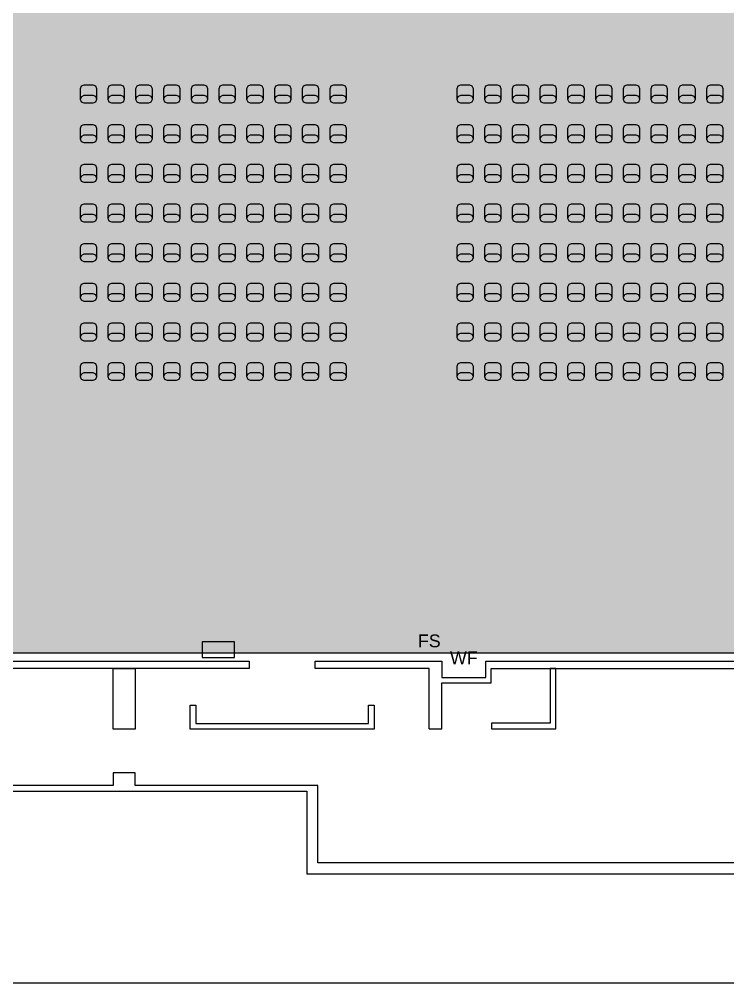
# Model space of a CAD drawing. Header units: feet. Extents: x 280 to 544, y 563 to 815.
# Drawn here: x 367.2 to 431.6, y 562.8 to 650.3 of the extents above; entities that cross this region are included whole.
import ezdxf
from ezdxf.enums import TextEntityAlignment as Align

# ---------------------------------------------------------------- set-up
doc = ezdxf.new("R2010")
doc.units = ezdxf.units.FT
doc.header["$MEASUREMENT"] = 0
for name, color, linetype in [('Background', 7, 'Continuous'), ('Border', 7, 'Continuous'), ('Building', 7, 'Continuous'), ('Layer 1', 7, 'Continuous')]:
    doc.layers.add(name, color=color, linetype=linetype)
doc.styles.add('Arial', font='Arial.ttf')

msp = doc.modelspace()

# ---------------------------------------------------------------- hatches: boundary and pattern name
at = {"layer": 'Background', "lineweight": 0, "true_color": 0xe6e6e6, "transparency": 33554687}
h = msp.add_hatch(color=254, dxfattribs=at)
h.dxf.hatch_style = 1
h.paths.add_polyline_path([(491.791, 760.881), (310.541, 760.881), (310.541, 592.714), (491.791, 592.714)])

# ---------------------------------------------------------------- linework, layer by layer
at = {"layer": 'Background', "color": 254, "lineweight": 0, "true_color": 0xe6e6e6, "transparency": 33554687}
msp.add_lwpolyline([(491.791, 760.881), (310.541, 760.881), (310.541, 592.714), (491.791, 592.714)], close=True, dxfattribs=at)
at = {"layer": 'Background', "color": 254, "lineweight": 25, "true_color": 0xe6e6e6}
msp.add_lwpolyline([(491.791, 760.881), (310.541, 760.881), (310.541, 592.714), (491.791, 592.714)], close=True, dxfattribs=at)
at = {"layer": 'Border', "color": 18, "lineweight": 25, "true_color": 0x000000}
msp.add_lwpolyline([(279.852, 562.758), (543.852, 562.758), (543.852, 814.758), (279.852, 814.758)], close=True, dxfattribs=at)
at = {"layer": 'Building', "color": 18, "lineweight": 25, "true_color": 0x000000}
for points in [[(386.777, 592.287), (386.777, 593.724), (383.84, 593.724), (383.84, 592.287)], [(377.754, 591.298), (377.754, 585.798), (375.754, 585.798), (375.754, 591.298)], [(415.957, 585.824), (415.957, 591.298), (415.457, 591.298), (415.457, 586.324), (410.124, 586.324), (410.124, 585.824), (415.457, 585.824)], [(399.457, 585.797), (382.754, 585.797), (382.754, 587.964), (383.254, 587.964), (383.254, 586.297), (398.957, 586.297), (398.957, 587.964), (399.457, 587.964)]]:
    msp.add_lwpolyline(points, close=True, dxfattribs=at)
for points in [[(345.754, 591.964), (388.106, 591.964), (388.106, 591.297), (347.754, 591.297), (347.754, 590.297), (347.254, 590.297), (347.254, 580.667), (307.692, 580.667), (307.692, 580.167), (393.337, 580.167), (393.337, 572.637), (505.452, 572.637), (505.452, 582.397), (504.286, 582.397), (504.286, 582.058), (499.606, 582.058), (499.606, 581.558)], [(434.457, 579.495), (438.791, 579.495), (438.791, 579.995), (433.957, 579.995), (433.957, 573.637), (394.337, 573.637), (394.337, 580.667), (377.754, 580.667), (377.754, 581.818), (375.754, 581.818), (375.754, 580.667), (347.754, 580.667), (347.754, 590.297), (345.754, 590.297), (345.754, 591.962)], [(404.457, 585.824), (404.457, 591.297), (394.106, 591.297), (394.106, 591.964), (405.606, 591.964), (405.606, 590.481), (409.606, 590.481), (409.606, 591.964), (415.957, 591.964), (433.957, 591.964), (447.457, 591.964)], [(404.457, 585.824), (405.606, 585.824), (405.606, 589.981), (410.106, 589.981), (410.106, 591.297), (447.457, 591.297), (447.457, 591.964)]]:
    msp.add_lwpolyline(points, dxfattribs=at)
at = {"layer": 'Layer 1', "color": 18, "lineweight": 25, "true_color": 0x000000}
for points in [[(374.269, 642.997), (374.269, 643.931), (374.172, 644.166), (373.936, 644.264), (373.082, 644.264), (372.846, 644.166), (372.748, 643.931), (372.748, 642.997), (372.846, 642.762), (373.082, 642.664), (373.936, 642.664), (374.172, 642.762), (374.269, 642.997), (374.172, 643.233), (373.936, 643.331), (373.082, 643.331), (372.866, 643.213), (372.748, 642.997)], [(376.79, 642.997), (376.79, 643.931), (376.692, 644.166), (376.457, 644.264), (375.603, 644.264), (375.367, 644.166), (375.269, 643.931), (375.269, 642.997), (375.367, 642.762), (375.603, 642.664), (376.457, 642.664), (376.692, 642.762), (376.79, 642.997), (376.692, 643.233), (376.457, 643.331), (375.603, 643.331), (375.387, 643.213), (375.269, 642.997)], [(379.311, 642.997), (379.311, 643.931), (379.213, 644.166), (378.978, 644.264), (378.123, 644.264), (377.888, 644.166), (377.79, 643.931), (377.79, 642.997), (377.888, 642.762), (378.123, 642.664), (378.978, 642.664), (379.213, 642.762), (379.311, 642.997), (379.213, 643.233), (378.978, 643.331), (378.123, 643.331), (377.908, 643.213), (377.79, 642.997)], [(381.832, 642.997), (381.832, 643.931), (381.734, 644.166), (381.498, 644.264), (380.644, 644.264), (380.409, 644.166), (380.311, 643.931), (380.311, 642.997), (380.409, 642.762), (380.644, 642.664), (381.498, 642.664), (381.734, 642.762), (381.832, 642.997), (381.734, 643.233), (381.498, 643.331), (380.644, 643.331), (380.428, 643.213), (380.311, 642.997)], [(384.353, 642.997), (384.353, 643.931), (384.255, 644.166), (384.019, 644.264), (383.165, 644.264), (382.929, 644.166), (382.832, 643.931), (382.832, 642.997), (382.929, 642.762), (383.165, 642.664), (384.019, 642.664), (384.255, 642.762), (384.353, 642.997), (384.255, 643.233), (384.019, 643.331), (383.165, 643.331), (382.949, 643.213), (382.832, 642.997)], [(386.873, 642.997), (386.873, 643.931), (386.776, 644.166), (386.54, 644.264), (385.686, 644.264), (385.45, 644.166), (385.353, 643.931), (385.353, 642.997), (385.45, 642.762), (385.686, 642.664), (386.54, 642.664), (386.776, 642.762), (386.873, 642.997), (386.776, 643.233), (386.54, 643.331), (385.686, 643.331), (385.47, 643.213), (385.353, 642.997)], [(389.394, 642.997), (389.394, 643.931), (389.296, 644.166), (389.061, 644.264), (388.207, 644.264), (387.971, 644.166), (387.873, 643.931), (387.873, 642.997), (387.971, 642.762), (388.207, 642.664), (389.061, 642.664), (389.296, 642.762), (389.394, 642.997), (389.296, 643.233), (389.061, 643.331), (388.207, 643.331), (387.991, 643.213), (387.873, 642.997)], [(391.915, 642.997), (391.915, 643.931), (391.817, 644.166), (391.582, 644.264), (390.727, 644.264), (390.492, 644.166), (390.394, 643.931), (390.394, 642.997), (390.492, 642.762), (390.727, 642.664), (391.582, 642.664), (391.817, 642.762), (391.915, 642.997), (391.817, 643.233), (391.582, 643.331), (390.727, 643.331), (390.512, 643.213), (390.394, 642.997)], [(394.436, 642.997), (394.436, 643.931), (394.338, 644.166), (394.102, 644.264), (393.248, 644.264), (393.012, 644.166), (392.915, 643.931), (392.915, 642.997), (393.012, 642.762), (393.248, 642.664), (394.102, 642.664), (394.338, 642.762), (394.436, 642.997), (394.338, 643.233), (394.102, 643.331), (393.248, 643.331), (393.033, 643.213), (392.915, 642.997)], [(396.957, 642.997), (396.957, 643.931), (396.859, 644.166), (396.623, 644.264), (395.769, 644.264), (395.533, 644.166), (395.436, 643.931), (395.436, 642.997), (395.533, 642.762), (395.769, 642.664), (396.623, 642.664), (396.859, 642.762), (396.957, 642.997), (396.859, 643.233), (396.623, 643.331), (395.769, 643.331), (395.553, 643.213), (395.436, 642.997)], [(408.477, 642.997), (408.477, 643.931), (408.38, 644.166), (408.144, 644.264), (407.29, 644.264), (407.054, 644.166), (406.957, 643.931), (406.957, 642.997), (407.054, 642.762), (407.29, 642.664), (408.144, 642.664), (408.38, 642.762), (408.477, 642.997), (408.38, 643.233), (408.144, 643.331), (407.29, 643.331), (407.074, 643.213), (406.957, 642.997)], [(410.998, 642.997), (410.998, 643.931), (410.901, 644.166), (410.665, 644.264), (409.811, 644.264), (409.575, 644.166), (409.477, 643.931), (409.477, 642.997), (409.575, 642.762), (409.811, 642.664), (410.665, 642.664), (410.901, 642.762), (410.998, 642.997), (410.901, 643.233), (410.665, 643.331), (409.811, 643.331), (409.595, 643.213), (409.477, 642.997)], [(413.519, 642.997), (413.519, 643.931), (413.421, 644.166), (413.186, 644.264), (412.331, 644.264), (412.096, 644.166), (411.998, 643.931), (411.998, 642.997), (412.096, 642.762), (412.331, 642.664), (413.186, 642.664), (413.421, 642.762), (413.519, 642.997), (413.421, 643.233), (413.186, 643.331), (412.331, 643.331), (412.116, 643.213), (411.998, 642.997)], [(416.04, 642.997), (416.04, 643.931), (415.942, 644.166), (415.706, 644.264), (414.852, 644.264), (414.616, 644.166), (414.519, 643.931), (414.519, 642.997), (414.616, 642.762), (414.852, 642.664), (415.706, 642.664), (415.942, 642.762), (416.04, 642.997), (415.942, 643.233), (415.706, 643.331), (414.852, 643.331), (414.637, 643.213), (414.519, 642.997)], [(418.56, 642.997), (418.56, 643.931), (418.463, 644.166), (418.227, 644.264), (417.373, 644.264), (417.137, 644.166), (417.04, 643.931), (417.04, 642.997), (417.137, 642.762), (417.373, 642.664), (418.227, 642.664), (418.463, 642.762), (418.56, 642.997), (418.463, 643.233), (418.227, 643.331), (417.373, 643.331), (417.157, 643.213), (417.04, 642.997)], [(421.081, 642.997), (421.081, 643.931), (420.984, 644.166), (420.748, 644.264), (419.894, 644.264), (419.658, 644.166), (419.56, 643.931), (419.56, 642.997), (419.658, 642.762), (419.894, 642.664), (420.748, 642.664), (420.984, 642.762), (421.081, 642.997), (420.984, 643.233), (420.748, 643.331), (419.894, 643.331), (419.678, 643.213), (419.56, 642.997)], [(423.602, 642.997), (423.602, 643.931), (423.505, 644.166), (423.269, 644.264), (422.415, 644.264), (422.179, 644.166), (422.081, 643.931), (422.081, 642.997), (422.179, 642.762), (422.415, 642.664), (423.269, 642.664), (423.505, 642.762), (423.602, 642.997), (423.505, 643.233), (423.269, 643.331), (422.415, 643.331), (422.199, 643.213), (422.081, 642.997)], [(426.123, 642.997), (426.123, 643.931), (426.025, 644.166), (425.79, 644.264), (424.935, 644.264), (424.7, 644.166), (424.602, 643.931), (424.602, 642.997), (424.7, 642.762), (424.935, 642.664), (425.79, 642.664), (426.025, 642.762), (426.123, 642.997), (426.025, 643.233), (425.79, 643.331), (424.935, 643.331), (424.72, 643.213), (424.602, 642.997)], [(428.644, 642.997), (428.644, 643.931), (428.546, 644.166), (428.31, 644.264), (427.456, 644.264), (427.221, 644.166), (427.123, 643.931), (427.123, 642.997), (427.221, 642.762), (427.456, 642.664), (428.31, 642.664), (428.546, 642.762), (428.644, 642.997), (428.546, 643.233), (428.31, 643.331), (427.456, 643.331), (427.24, 643.213), (427.123, 642.997)], [(431.164, 642.997), (431.164, 643.931), (431.067, 644.166), (430.831, 644.264), (429.977, 644.264), (429.741, 644.166), (429.644, 643.931), (429.644, 642.997), (429.741, 642.762), (429.977, 642.664), (430.831, 642.664), (431.067, 642.762), (431.164, 642.997), (431.067, 643.233), (430.831, 643.331), (429.977, 643.331), (429.761, 643.213), (429.644, 642.997)], [(374.269, 639.397), (374.269, 640.331), (374.172, 640.566), (373.936, 640.664), (373.082, 640.664), (372.846, 640.566), (372.748, 640.331), (372.748, 639.397), (372.846, 639.162), (373.082, 639.064), (373.936, 639.064), (374.172, 639.162), (374.269, 639.397), (374.172, 639.633), (373.936, 639.731), (373.082, 639.731), (372.866, 639.613), (372.748, 639.397)], [(376.79, 639.397), (376.79, 640.331), (376.692, 640.566), (376.457, 640.664), (375.603, 640.664), (375.367, 640.566), (375.269, 640.331), (375.269, 639.397), (375.367, 639.162), (375.603, 639.064), (376.457, 639.064), (376.692, 639.162), (376.79, 639.397), (376.692, 639.633), (376.457, 639.731), (375.603, 639.731), (375.387, 639.613), (375.269, 639.397)], [(379.311, 639.397), (379.311, 640.331), (379.213, 640.566), (378.978, 640.664), (378.123, 640.664), (377.888, 640.566), (377.79, 640.331), (377.79, 639.397), (377.888, 639.162), (378.123, 639.064), (378.978, 639.064), (379.213, 639.162), (379.311, 639.397), (379.213, 639.633), (378.978, 639.731), (378.123, 639.731), (377.908, 639.613), (377.79, 639.397)], [(381.832, 639.397), (381.832, 640.331), (381.734, 640.566), (381.498, 640.664), (380.644, 640.664), (380.409, 640.566), (380.311, 640.331), (380.311, 639.397), (380.409, 639.162), (380.644, 639.064), (381.498, 639.064), (381.734, 639.162), (381.832, 639.397), (381.734, 639.633), (381.498, 639.731), (380.644, 639.731), (380.428, 639.613), (380.311, 639.397)], [(384.353, 639.397), (384.353, 640.331), (384.255, 640.566), (384.019, 640.664), (383.165, 640.664), (382.929, 640.566), (382.832, 640.331), (382.832, 639.397), (382.929, 639.162), (383.165, 639.064), (384.019, 639.064), (384.255, 639.162), (384.353, 639.397), (384.255, 639.633), (384.019, 639.731), (383.165, 639.731), (382.949, 639.613), (382.832, 639.397)], [(386.873, 639.397), (386.873, 640.331), (386.776, 640.566), (386.54, 640.664), (385.686, 640.664), (385.45, 640.566), (385.353, 640.331), (385.353, 639.397), (385.45, 639.162), (385.686, 639.064), (386.54, 639.064), (386.776, 639.162), (386.873, 639.397), (386.776, 639.633), (386.54, 639.731), (385.686, 639.731), (385.47, 639.613), (385.353, 639.397)], [(389.394, 639.397), (389.394, 640.331), (389.296, 640.566), (389.061, 640.664), (388.207, 640.664), (387.971, 640.566), (387.873, 640.331), (387.873, 639.397), (387.971, 639.162), (388.207, 639.064), (389.061, 639.064), (389.296, 639.162), (389.394, 639.397), (389.296, 639.633), (389.061, 639.731), (388.207, 639.731), (387.991, 639.613), (387.873, 639.397)], [(391.915, 639.397), (391.915, 640.331), (391.817, 640.566), (391.582, 640.664), (390.727, 640.664), (390.492, 640.566), (390.394, 640.331), (390.394, 639.397), (390.492, 639.162), (390.727, 639.064), (391.582, 639.064), (391.817, 639.162), (391.915, 639.397), (391.817, 639.633), (391.582, 639.731), (390.727, 639.731), (390.512, 639.613), (390.394, 639.397)], [(394.436, 639.397), (394.436, 640.331), (394.338, 640.566), (394.102, 640.664), (393.248, 640.664), (393.012, 640.566), (392.915, 640.331), (392.915, 639.397), (393.012, 639.162), (393.248, 639.064), (394.102, 639.064), (394.338, 639.162), (394.436, 639.397), (394.338, 639.633), (394.102, 639.731), (393.248, 639.731), (393.033, 639.613), (392.915, 639.397)], [(396.957, 639.397), (396.957, 640.331), (396.859, 640.566), (396.623, 640.664), (395.769, 640.664), (395.533, 640.566), (395.436, 640.331), (395.436, 639.397), (395.533, 639.162), (395.769, 639.064), (396.623, 639.064), (396.859, 639.162), (396.957, 639.397), (396.859, 639.633), (396.623, 639.731), (395.769, 639.731), (395.553, 639.613), (395.436, 639.397)], [(408.477, 639.397), (408.477, 640.331), (408.38, 640.566), (408.144, 640.664), (407.29, 640.664), (407.054, 640.566), (406.957, 640.331), (406.957, 639.397), (407.054, 639.162), (407.29, 639.064), (408.144, 639.064), (408.38, 639.162), (408.477, 639.397), (408.38, 639.633), (408.144, 639.731), (407.29, 639.731), (407.074, 639.613), (406.957, 639.397)], [(410.998, 639.397), (410.998, 640.331), (410.901, 640.566), (410.665, 640.664), (409.811, 640.664), (409.575, 640.566), (409.477, 640.331), (409.477, 639.397), (409.575, 639.162), (409.811, 639.064), (410.665, 639.064), (410.901, 639.162), (410.998, 639.397), (410.901, 639.633), (410.665, 639.731), (409.811, 639.731), (409.595, 639.613), (409.477, 639.397)], [(413.519, 639.397), (413.519, 640.331), (413.421, 640.566), (413.186, 640.664), (412.331, 640.664), (412.096, 640.566), (411.998, 640.331), (411.998, 639.397), (412.096, 639.162), (412.331, 639.064), (413.186, 639.064), (413.421, 639.162), (413.519, 639.397), (413.421, 639.633), (413.186, 639.731), (412.331, 639.731), (412.116, 639.613), (411.998, 639.397)], [(416.04, 639.397), (416.04, 640.331), (415.942, 640.566), (415.706, 640.664), (414.852, 640.664), (414.616, 640.566), (414.519, 640.331), (414.519, 639.397), (414.616, 639.162), (414.852, 639.064), (415.706, 639.064), (415.942, 639.162), (416.04, 639.397), (415.942, 639.633), (415.706, 639.731), (414.852, 639.731), (414.637, 639.613), (414.519, 639.397)], [(418.56, 639.397), (418.56, 640.331), (418.463, 640.566), (418.227, 640.664), (417.373, 640.664), (417.137, 640.566), (417.04, 640.331), (417.04, 639.397), (417.137, 639.162), (417.373, 639.064), (418.227, 639.064), (418.463, 639.162), (418.56, 639.397), (418.463, 639.633), (418.227, 639.731), (417.373, 639.731), (417.157, 639.613), (417.04, 639.397)], [(421.081, 639.397), (421.081, 640.331), (420.984, 640.566), (420.748, 640.664), (419.894, 640.664), (419.658, 640.566), (419.56, 640.331), (419.56, 639.397), (419.658, 639.162), (419.894, 639.064), (420.748, 639.064), (420.984, 639.162), (421.081, 639.397), (420.984, 639.633), (420.748, 639.731), (419.894, 639.731), (419.678, 639.613), (419.56, 639.397)], [(423.602, 639.397), (423.602, 640.331), (423.505, 640.566), (423.269, 640.664), (422.415, 640.664), (422.179, 640.566), (422.081, 640.331), (422.081, 639.397), (422.179, 639.162), (422.415, 639.064), (423.269, 639.064), (423.505, 639.162), (423.602, 639.397), (423.505, 639.633), (423.269, 639.731), (422.415, 639.731), (422.199, 639.613), (422.081, 639.397)], [(426.123, 639.397), (426.123, 640.331), (426.025, 640.566), (425.79, 640.664), (424.935, 640.664), (424.7, 640.566), (424.602, 640.331), (424.602, 639.397), (424.7, 639.162), (424.935, 639.064), (425.79, 639.064), (426.025, 639.162), (426.123, 639.397), (426.025, 639.633), (425.79, 639.731), (424.935, 639.731), (424.72, 639.613), (424.602, 639.397)], [(428.644, 639.397), (428.644, 640.331), (428.546, 640.566), (428.31, 640.664), (427.456, 640.664), (427.221, 640.566), (427.123, 640.331), (427.123, 639.397), (427.221, 639.162), (427.456, 639.064), (428.31, 639.064), (428.546, 639.162), (428.644, 639.397), (428.546, 639.633), (428.31, 639.731), (427.456, 639.731), (427.24, 639.613), (427.123, 639.397)], [(431.164, 639.397), (431.164, 640.331), (431.067, 640.566), (430.831, 640.664), (429.977, 640.664), (429.741, 640.566), (429.644, 640.331), (429.644, 639.397), (429.741, 639.162), (429.977, 639.064), (430.831, 639.064), (431.067, 639.162), (431.164, 639.397), (431.067, 639.633), (430.831, 639.731), (429.977, 639.731), (429.761, 639.613), (429.644, 639.397)], [(374.269, 635.797), (374.269, 636.731), (374.172, 636.966), (373.936, 637.064), (373.082, 637.064), (372.846, 636.966), (372.748, 636.731), (372.748, 635.797), (372.846, 635.562), (373.082, 635.464), (373.936, 635.464), (374.172, 635.562), (374.269, 635.797), (374.172, 636.033), (373.936, 636.131), (373.082, 636.131), (372.866, 636.013), (372.748, 635.797)], [(376.79, 635.797), (376.79, 636.731), (376.692, 636.966), (376.457, 637.064), (375.603, 637.064), (375.367, 636.966), (375.269, 636.731), (375.269, 635.797), (375.367, 635.562), (375.603, 635.464), (376.457, 635.464), (376.692, 635.562), (376.79, 635.797), (376.692, 636.033), (376.457, 636.131), (375.603, 636.131), (375.387, 636.013), (375.269, 635.797)], [(379.311, 635.797), (379.311, 636.731), (379.213, 636.966), (378.978, 637.064), (378.123, 637.064), (377.888, 636.966), (377.79, 636.731), (377.79, 635.797), (377.888, 635.562), (378.123, 635.464), (378.978, 635.464), (379.213, 635.562), (379.311, 635.797), (379.213, 636.033), (378.978, 636.131), (378.123, 636.131), (377.908, 636.013), (377.79, 635.797)], [(381.832, 635.797), (381.832, 636.731), (381.734, 636.966), (381.498, 637.064), (380.644, 637.064), (380.409, 636.966), (380.311, 636.731), (380.311, 635.797), (380.409, 635.562), (380.644, 635.464), (381.498, 635.464), (381.734, 635.562), (381.832, 635.797), (381.734, 636.033), (381.498, 636.131), (380.644, 636.131), (380.428, 636.013), (380.311, 635.797)], [(384.353, 635.797), (384.353, 636.731), (384.255, 636.966), (384.019, 637.064), (383.165, 637.064), (382.929, 636.966), (382.832, 636.731), (382.832, 635.797), (382.929, 635.562), (383.165, 635.464), (384.019, 635.464), (384.255, 635.562), (384.353, 635.797), (384.255, 636.033), (384.019, 636.131), (383.165, 636.131), (382.949, 636.013), (382.832, 635.797)], [(386.873, 635.797), (386.873, 636.731), (386.776, 636.966), (386.54, 637.064), (385.686, 637.064), (385.45, 636.966), (385.353, 636.731), (385.353, 635.797), (385.45, 635.562), (385.686, 635.464), (386.54, 635.464), (386.776, 635.562), (386.873, 635.797), (386.776, 636.033), (386.54, 636.131), (385.686, 636.131), (385.47, 636.013), (385.353, 635.797)], [(389.394, 635.797), (389.394, 636.731), (389.296, 636.966), (389.061, 637.064), (388.207, 637.064), (387.971, 636.966), (387.873, 636.731), (387.873, 635.797), (387.971, 635.562), (388.207, 635.464), (389.061, 635.464), (389.296, 635.562), (389.394, 635.797), (389.296, 636.033), (389.061, 636.131), (388.207, 636.131), (387.991, 636.013), (387.873, 635.797)], [(391.915, 635.797), (391.915, 636.731), (391.817, 636.966), (391.582, 637.064), (390.727, 637.064), (390.492, 636.966), (390.394, 636.731), (390.394, 635.797), (390.492, 635.562), (390.727, 635.464), (391.582, 635.464), (391.817, 635.562), (391.915, 635.797), (391.817, 636.033), (391.582, 636.131), (390.727, 636.131), (390.512, 636.013), (390.394, 635.797)], [(394.436, 635.797), (394.436, 636.731), (394.338, 636.966), (394.102, 637.064), (393.248, 637.064), (393.012, 636.966), (392.915, 636.731), (392.915, 635.797), (393.012, 635.562), (393.248, 635.464), (394.102, 635.464), (394.338, 635.562), (394.436, 635.797), (394.338, 636.033), (394.102, 636.131), (393.248, 636.131), (393.033, 636.013), (392.915, 635.797)], [(396.957, 635.797), (396.957, 636.731), (396.859, 636.966), (396.623, 637.064), (395.769, 637.064), (395.533, 636.966), (395.436, 636.731), (395.436, 635.797), (395.533, 635.562), (395.769, 635.464), (396.623, 635.464), (396.859, 635.562), (396.957, 635.797), (396.859, 636.033), (396.623, 636.131), (395.769, 636.131), (395.553, 636.013), (395.436, 635.797)], [(408.477, 635.797), (408.477, 636.731), (408.38, 636.966), (408.144, 637.064), (407.29, 637.064), (407.054, 636.966), (406.957, 636.731), (406.957, 635.797), (407.054, 635.562), (407.29, 635.464), (408.144, 635.464), (408.38, 635.562), (408.477, 635.797), (408.38, 636.033), (408.144, 636.131), (407.29, 636.131), (407.074, 636.013), (406.957, 635.797)], [(410.998, 635.797), (410.998, 636.731), (410.901, 636.966), (410.665, 637.064), (409.811, 637.064), (409.575, 636.966), (409.477, 636.731), (409.477, 635.797), (409.575, 635.562), (409.811, 635.464), (410.665, 635.464), (410.901, 635.562), (410.998, 635.797), (410.901, 636.033), (410.665, 636.131), (409.811, 636.131), (409.595, 636.013), (409.477, 635.797)], [(413.519, 635.797), (413.519, 636.731), (413.421, 636.966), (413.186, 637.064), (412.331, 637.064), (412.096, 636.966), (411.998, 636.731), (411.998, 635.797), (412.096, 635.562), (412.331, 635.464), (413.186, 635.464), (413.421, 635.562), (413.519, 635.797), (413.421, 636.033), (413.186, 636.131), (412.331, 636.131), (412.116, 636.013), (411.998, 635.797)], [(416.04, 635.797), (416.04, 636.731), (415.942, 636.966), (415.706, 637.064), (414.852, 637.064), (414.616, 636.966), (414.519, 636.731), (414.519, 635.797), (414.616, 635.562), (414.852, 635.464), (415.706, 635.464), (415.942, 635.562), (416.04, 635.797), (415.942, 636.033), (415.706, 636.131), (414.852, 636.131), (414.637, 636.013), (414.519, 635.797)], [(418.56, 635.797), (418.56, 636.731), (418.463, 636.966), (418.227, 637.064), (417.373, 637.064), (417.137, 636.966), (417.04, 636.731), (417.04, 635.797), (417.137, 635.562), (417.373, 635.464), (418.227, 635.464), (418.463, 635.562), (418.56, 635.797), (418.463, 636.033), (418.227, 636.131), (417.373, 636.131), (417.157, 636.013), (417.04, 635.797)], [(421.081, 635.797), (421.081, 636.731), (420.984, 636.966), (420.748, 637.064), (419.894, 637.064), (419.658, 636.966), (419.56, 636.731), (419.56, 635.797), (419.658, 635.562), (419.894, 635.464), (420.748, 635.464), (420.984, 635.562), (421.081, 635.797), (420.984, 636.033), (420.748, 636.131), (419.894, 636.131), (419.678, 636.013), (419.56, 635.797)], [(423.602, 635.797), (423.602, 636.731), (423.505, 636.966), (423.269, 637.064), (422.415, 637.064), (422.179, 636.966), (422.081, 636.731), (422.081, 635.797), (422.179, 635.562), (422.415, 635.464), (423.269, 635.464), (423.505, 635.562), (423.602, 635.797), (423.505, 636.033), (423.269, 636.131), (422.415, 636.131), (422.199, 636.013), (422.081, 635.797)], [(426.123, 635.797), (426.123, 636.731), (426.025, 636.966), (425.79, 637.064), (424.935, 637.064), (424.7, 636.966), (424.602, 636.731), (424.602, 635.797), (424.7, 635.562), (424.935, 635.464), (425.79, 635.464), (426.025, 635.562), (426.123, 635.797), (426.025, 636.033), (425.79, 636.131), (424.935, 636.131), (424.72, 636.013), (424.602, 635.797)], [(428.644, 635.797), (428.644, 636.731), (428.546, 636.966), (428.31, 637.064), (427.456, 637.064), (427.221, 636.966), (427.123, 636.731), (427.123, 635.797), (427.221, 635.562), (427.456, 635.464), (428.31, 635.464), (428.546, 635.562), (428.644, 635.797), (428.546, 636.033), (428.31, 636.131), (427.456, 636.131), (427.24, 636.013), (427.123, 635.797)], [(431.164, 635.797), (431.164, 636.731), (431.067, 636.966), (430.831, 637.064), (429.977, 637.064), (429.741, 636.966), (429.644, 636.731), (429.644, 635.797), (429.741, 635.562), (429.977, 635.464), (430.831, 635.464), (431.067, 635.562), (431.164, 635.797), (431.067, 636.033), (430.831, 636.131), (429.977, 636.131), (429.761, 636.013), (429.644, 635.797)], [(374.269, 632.197), (374.269, 633.131), (374.172, 633.366), (373.936, 633.464), (373.082, 633.464), (372.846, 633.366), (372.748, 633.131), (372.748, 632.197), (372.846, 631.962), (373.082, 631.864), (373.936, 631.864), (374.172, 631.962), (374.269, 632.197), (374.172, 632.433), (373.936, 632.531), (373.082, 632.531), (372.866, 632.413), (372.748, 632.197)], [(376.79, 632.197), (376.79, 633.131), (376.692, 633.366), (376.457, 633.464), (375.603, 633.464), (375.367, 633.366), (375.269, 633.131), (375.269, 632.197), (375.367, 631.962), (375.603, 631.864), (376.457, 631.864), (376.692, 631.962), (376.79, 632.197), (376.692, 632.433), (376.457, 632.531), (375.603, 632.531), (375.387, 632.413), (375.269, 632.197)], [(379.311, 632.197), (379.311, 633.131), (379.213, 633.366), (378.978, 633.464), (378.123, 633.464), (377.888, 633.366), (377.79, 633.131), (377.79, 632.197), (377.888, 631.962), (378.123, 631.864), (378.978, 631.864), (379.213, 631.962), (379.311, 632.197), (379.213, 632.433), (378.978, 632.531), (378.123, 632.531), (377.908, 632.413), (377.79, 632.197)], [(381.832, 632.197), (381.832, 633.131), (381.734, 633.366), (381.498, 633.464), (380.644, 633.464), (380.409, 633.366), (380.311, 633.131), (380.311, 632.197), (380.409, 631.962), (380.644, 631.864), (381.498, 631.864), (381.734, 631.962), (381.832, 632.197), (381.734, 632.433), (381.498, 632.531), (380.644, 632.531), (380.428, 632.413), (380.311, 632.197)], [(384.353, 632.197), (384.353, 633.131), (384.255, 633.366), (384.019, 633.464), (383.165, 633.464), (382.929, 633.366), (382.832, 633.131), (382.832, 632.197), (382.929, 631.962), (383.165, 631.864), (384.019, 631.864), (384.255, 631.962), (384.353, 632.197), (384.255, 632.433), (384.019, 632.531), (383.165, 632.531), (382.949, 632.413), (382.832, 632.197)], [(386.873, 632.197), (386.873, 633.131), (386.776, 633.366), (386.54, 633.464), (385.686, 633.464), (385.45, 633.366), (385.353, 633.131), (385.353, 632.197), (385.45, 631.962), (385.686, 631.864), (386.54, 631.864), (386.776, 631.962), (386.873, 632.197), (386.776, 632.433), (386.54, 632.531), (385.686, 632.531), (385.47, 632.413), (385.353, 632.197)], [(389.394, 632.197), (389.394, 633.131), (389.296, 633.366), (389.061, 633.464), (388.207, 633.464), (387.971, 633.366), (387.873, 633.131), (387.873, 632.197), (387.971, 631.962), (388.207, 631.864), (389.061, 631.864), (389.296, 631.962), (389.394, 632.197), (389.296, 632.433), (389.061, 632.531), (388.207, 632.531), (387.991, 632.413), (387.873, 632.197)], [(391.915, 632.197), (391.915, 633.131), (391.817, 633.366), (391.582, 633.464), (390.727, 633.464), (390.492, 633.366), (390.394, 633.131), (390.394, 632.197), (390.492, 631.962), (390.727, 631.864), (391.582, 631.864), (391.817, 631.962), (391.915, 632.197), (391.817, 632.433), (391.582, 632.531), (390.727, 632.531), (390.512, 632.413), (390.394, 632.197)], [(394.436, 632.197), (394.436, 633.131), (394.338, 633.366), (394.102, 633.464), (393.248, 633.464), (393.012, 633.366), (392.915, 633.131), (392.915, 632.197), (393.012, 631.962), (393.248, 631.864), (394.102, 631.864), (394.338, 631.962), (394.436, 632.197), (394.338, 632.433), (394.102, 632.531), (393.248, 632.531), (393.033, 632.413), (392.915, 632.197)], [(396.957, 632.197), (396.957, 633.131), (396.859, 633.366), (396.623, 633.464), (395.769, 633.464), (395.533, 633.366), (395.436, 633.131), (395.436, 632.197), (395.533, 631.962), (395.769, 631.864), (396.623, 631.864), (396.859, 631.962), (396.957, 632.197), (396.859, 632.433), (396.623, 632.531), (395.769, 632.531), (395.553, 632.413), (395.436, 632.197)], [(408.477, 632.197), (408.477, 633.131), (408.38, 633.366), (408.144, 633.464), (407.29, 633.464), (407.054, 633.366), (406.957, 633.131), (406.957, 632.197), (407.054, 631.962), (407.29, 631.864), (408.144, 631.864), (408.38, 631.962), (408.477, 632.197), (408.38, 632.433), (408.144, 632.531), (407.29, 632.531), (407.074, 632.413), (406.957, 632.197)], [(410.998, 632.197), (410.998, 633.131), (410.901, 633.366), (410.665, 633.464), (409.811, 633.464), (409.575, 633.366), (409.477, 633.131), (409.477, 632.197), (409.575, 631.962), (409.811, 631.864), (410.665, 631.864), (410.901, 631.962), (410.998, 632.197), (410.901, 632.433), (410.665, 632.531), (409.811, 632.531), (409.595, 632.413), (409.477, 632.197)], [(413.519, 632.197), (413.519, 633.131), (413.421, 633.366), (413.186, 633.464), (412.331, 633.464), (412.096, 633.366), (411.998, 633.131), (411.998, 632.197), (412.096, 631.962), (412.331, 631.864), (413.186, 631.864), (413.421, 631.962), (413.519, 632.197), (413.421, 632.433), (413.186, 632.531), (412.331, 632.531), (412.116, 632.413), (411.998, 632.197)], [(416.04, 632.197), (416.04, 633.131), (415.942, 633.366), (415.706, 633.464), (414.852, 633.464), (414.616, 633.366), (414.519, 633.131), (414.519, 632.197), (414.616, 631.962), (414.852, 631.864), (415.706, 631.864), (415.942, 631.962), (416.04, 632.197), (415.942, 632.433), (415.706, 632.531), (414.852, 632.531), (414.637, 632.413), (414.519, 632.197)], [(418.56, 632.197), (418.56, 633.131), (418.463, 633.366), (418.227, 633.464), (417.373, 633.464), (417.137, 633.366), (417.04, 633.131), (417.04, 632.197), (417.137, 631.962), (417.373, 631.864), (418.227, 631.864), (418.463, 631.962), (418.56, 632.197), (418.463, 632.433), (418.227, 632.531), (417.373, 632.531), (417.157, 632.413), (417.04, 632.197)], [(421.081, 632.197), (421.081, 633.131), (420.984, 633.366), (420.748, 633.464), (419.894, 633.464), (419.658, 633.366), (419.56, 633.131), (419.56, 632.197), (419.658, 631.962), (419.894, 631.864), (420.748, 631.864), (420.984, 631.962), (421.081, 632.197), (420.984, 632.433), (420.748, 632.531), (419.894, 632.531), (419.678, 632.413), (419.56, 632.197)], [(423.602, 632.197), (423.602, 633.131), (423.505, 633.366), (423.269, 633.464), (422.415, 633.464), (422.179, 633.366), (422.081, 633.131), (422.081, 632.197), (422.179, 631.962), (422.415, 631.864), (423.269, 631.864), (423.505, 631.962), (423.602, 632.197), (423.505, 632.433), (423.269, 632.531), (422.415, 632.531), (422.199, 632.413), (422.081, 632.197)], [(426.123, 632.197), (426.123, 633.131), (426.025, 633.366), (425.79, 633.464), (424.935, 633.464), (424.7, 633.366), (424.602, 633.131), (424.602, 632.197), (424.7, 631.962), (424.935, 631.864), (425.79, 631.864), (426.025, 631.962), (426.123, 632.197), (426.025, 632.433), (425.79, 632.531), (424.935, 632.531), (424.72, 632.413), (424.602, 632.197)], [(428.644, 632.197), (428.644, 633.131), (428.546, 633.366), (428.31, 633.464), (427.456, 633.464), (427.221, 633.366), (427.123, 633.131), (427.123, 632.197), (427.221, 631.962), (427.456, 631.864), (428.31, 631.864), (428.546, 631.962), (428.644, 632.197), (428.546, 632.433), (428.31, 632.531), (427.456, 632.531), (427.24, 632.413), (427.123, 632.197)], [(431.164, 632.197), (431.164, 633.131), (431.067, 633.366), (430.831, 633.464), (429.977, 633.464), (429.741, 633.366), (429.644, 633.131), (429.644, 632.197), (429.741, 631.962), (429.977, 631.864), (430.831, 631.864), (431.067, 631.962), (431.164, 632.197), (431.067, 632.433), (430.831, 632.531), (429.977, 632.531), (429.761, 632.413), (429.644, 632.197)], [(374.269, 628.597), (374.269, 629.531), (374.172, 629.766), (373.936, 629.864), (373.082, 629.864), (372.846, 629.766), (372.748, 629.531), (372.748, 628.597), (372.846, 628.362), (373.082, 628.264), (373.936, 628.264), (374.172, 628.362), (374.269, 628.597), (374.172, 628.833), (373.936, 628.931), (373.082, 628.931), (372.866, 628.813), (372.748, 628.597)], [(376.79, 628.597), (376.79, 629.531), (376.692, 629.766), (376.457, 629.864), (375.603, 629.864), (375.367, 629.766), (375.269, 629.531), (375.269, 628.597), (375.367, 628.362), (375.603, 628.264), (376.457, 628.264), (376.692, 628.362), (376.79, 628.597), (376.692, 628.833), (376.457, 628.931), (375.603, 628.931), (375.387, 628.813), (375.269, 628.597)], [(379.311, 628.597), (379.311, 629.531), (379.213, 629.766), (378.978, 629.864), (378.123, 629.864), (377.888, 629.766), (377.79, 629.531), (377.79, 628.597), (377.888, 628.362), (378.123, 628.264), (378.978, 628.264), (379.213, 628.362), (379.311, 628.597), (379.213, 628.833), (378.978, 628.931), (378.123, 628.931), (377.908, 628.813), (377.79, 628.597)], [(381.832, 628.597), (381.832, 629.531), (381.734, 629.766), (381.498, 629.864), (380.644, 629.864), (380.409, 629.766), (380.311, 629.531), (380.311, 628.597), (380.409, 628.362), (380.644, 628.264), (381.498, 628.264), (381.734, 628.362), (381.832, 628.597), (381.734, 628.833), (381.498, 628.931), (380.644, 628.931), (380.428, 628.813), (380.311, 628.597)], [(384.353, 628.597), (384.353, 629.531), (384.255, 629.766), (384.019, 629.864), (383.165, 629.864), (382.929, 629.766), (382.832, 629.531), (382.832, 628.597), (382.929, 628.362), (383.165, 628.264), (384.019, 628.264), (384.255, 628.362), (384.353, 628.597), (384.255, 628.833), (384.019, 628.931), (383.165, 628.931), (382.949, 628.813), (382.832, 628.597)], [(386.873, 628.597), (386.873, 629.531), (386.776, 629.766), (386.54, 629.864), (385.686, 629.864), (385.45, 629.766), (385.353, 629.531), (385.353, 628.597), (385.45, 628.362), (385.686, 628.264), (386.54, 628.264), (386.776, 628.362), (386.873, 628.597), (386.776, 628.833), (386.54, 628.931), (385.686, 628.931), (385.47, 628.813), (385.353, 628.597)], [(389.394, 628.597), (389.394, 629.531), (389.296, 629.766), (389.061, 629.864), (388.207, 629.864), (387.971, 629.766), (387.873, 629.531), (387.873, 628.597), (387.971, 628.362), (388.207, 628.264), (389.061, 628.264), (389.296, 628.362), (389.394, 628.597), (389.296, 628.833), (389.061, 628.931), (388.207, 628.931), (387.991, 628.813), (387.873, 628.597)], [(391.915, 628.597), (391.915, 629.531), (391.817, 629.766), (391.582, 629.864), (390.727, 629.864), (390.492, 629.766), (390.394, 629.531), (390.394, 628.597), (390.492, 628.362), (390.727, 628.264), (391.582, 628.264), (391.817, 628.362), (391.915, 628.597), (391.817, 628.833), (391.582, 628.931), (390.727, 628.931), (390.512, 628.813), (390.394, 628.597)], [(394.436, 628.597), (394.436, 629.531), (394.338, 629.766), (394.102, 629.864), (393.248, 629.864), (393.012, 629.766), (392.915, 629.531), (392.915, 628.597), (393.012, 628.362), (393.248, 628.264), (394.102, 628.264), (394.338, 628.362), (394.436, 628.597), (394.338, 628.833), (394.102, 628.931), (393.248, 628.931), (393.033, 628.813), (392.915, 628.597)], [(396.957, 628.597), (396.957, 629.531), (396.859, 629.766), (396.623, 629.864), (395.769, 629.864), (395.533, 629.766), (395.436, 629.531), (395.436, 628.597), (395.533, 628.362), (395.769, 628.264), (396.623, 628.264), (396.859, 628.362), (396.957, 628.597), (396.859, 628.833), (396.623, 628.931), (395.769, 628.931), (395.553, 628.813), (395.436, 628.597)], [(408.477, 628.597), (408.477, 629.531), (408.38, 629.766), (408.144, 629.864), (407.29, 629.864), (407.054, 629.766), (406.957, 629.531), (406.957, 628.597), (407.054, 628.362), (407.29, 628.264), (408.144, 628.264), (408.38, 628.362), (408.477, 628.597), (408.38, 628.833), (408.144, 628.931), (407.29, 628.931), (407.074, 628.813), (406.957, 628.597)], [(410.998, 628.597), (410.998, 629.531), (410.901, 629.766), (410.665, 629.864), (409.811, 629.864), (409.575, 629.766), (409.477, 629.531), (409.477, 628.597), (409.575, 628.362), (409.811, 628.264), (410.665, 628.264), (410.901, 628.362), (410.998, 628.597), (410.901, 628.833), (410.665, 628.931), (409.811, 628.931), (409.595, 628.813), (409.477, 628.597)], [(413.519, 628.597), (413.519, 629.531), (413.421, 629.766), (413.186, 629.864), (412.331, 629.864), (412.096, 629.766), (411.998, 629.531), (411.998, 628.597), (412.096, 628.362), (412.331, 628.264), (413.186, 628.264), (413.421, 628.362), (413.519, 628.597), (413.421, 628.833), (413.186, 628.931), (412.331, 628.931), (412.116, 628.813), (411.998, 628.597)], [(416.04, 628.597), (416.04, 629.531), (415.942, 629.766), (415.706, 629.864), (414.852, 629.864), (414.616, 629.766), (414.519, 629.531), (414.519, 628.597), (414.616, 628.362), (414.852, 628.264), (415.706, 628.264), (415.942, 628.362), (416.04, 628.597), (415.942, 628.833), (415.706, 628.931), (414.852, 628.931), (414.637, 628.813), (414.519, 628.597)], [(418.56, 628.597), (418.56, 629.531), (418.463, 629.766), (418.227, 629.864), (417.373, 629.864), (417.137, 629.766), (417.04, 629.531), (417.04, 628.597), (417.137, 628.362), (417.373, 628.264), (418.227, 628.264), (418.463, 628.362), (418.56, 628.597), (418.463, 628.833), (418.227, 628.931), (417.373, 628.931), (417.157, 628.813), (417.04, 628.597)], [(421.081, 628.597), (421.081, 629.531), (420.984, 629.766), (420.748, 629.864), (419.894, 629.864), (419.658, 629.766), (419.56, 629.531), (419.56, 628.597), (419.658, 628.362), (419.894, 628.264), (420.748, 628.264), (420.984, 628.362), (421.081, 628.597), (420.984, 628.833), (420.748, 628.931), (419.894, 628.931), (419.678, 628.813), (419.56, 628.597)], [(423.602, 628.597), (423.602, 629.531), (423.505, 629.766), (423.269, 629.864), (422.415, 629.864), (422.179, 629.766), (422.081, 629.531), (422.081, 628.597), (422.179, 628.362), (422.415, 628.264), (423.269, 628.264), (423.505, 628.362), (423.602, 628.597), (423.505, 628.833), (423.269, 628.931), (422.415, 628.931), (422.199, 628.813), (422.081, 628.597)], [(426.123, 628.597), (426.123, 629.531), (426.025, 629.766), (425.79, 629.864), (424.935, 629.864), (424.7, 629.766), (424.602, 629.531), (424.602, 628.597), (424.7, 628.362), (424.935, 628.264), (425.79, 628.264), (426.025, 628.362), (426.123, 628.597), (426.025, 628.833), (425.79, 628.931), (424.935, 628.931), (424.72, 628.813), (424.602, 628.597)], [(428.644, 628.597), (428.644, 629.531), (428.546, 629.766), (428.31, 629.864), (427.456, 629.864), (427.221, 629.766), (427.123, 629.531), (427.123, 628.597), (427.221, 628.362), (427.456, 628.264), (428.31, 628.264), (428.546, 628.362), (428.644, 628.597), (428.546, 628.833), (428.31, 628.931), (427.456, 628.931), (427.24, 628.813), (427.123, 628.597)], [(431.164, 628.597), (431.164, 629.531), (431.067, 629.766), (430.831, 629.864), (429.977, 629.864), (429.741, 629.766), (429.644, 629.531), (429.644, 628.597), (429.741, 628.362), (429.977, 628.264), (430.831, 628.264), (431.067, 628.362), (431.164, 628.597), (431.067, 628.833), (430.831, 628.931), (429.977, 628.931), (429.761, 628.813), (429.644, 628.597)], [(374.269, 624.997), (374.269, 625.931), (374.172, 626.166), (373.936, 626.264), (373.082, 626.264), (372.846, 626.166), (372.748, 625.931), (372.748, 624.997), (372.846, 624.762), (373.082, 624.664), (373.936, 624.664), (374.172, 624.762), (374.269, 624.997), (374.172, 625.233), (373.936, 625.331), (373.082, 625.331), (372.866, 625.213), (372.748, 624.997)], [(376.79, 624.997), (376.79, 625.931), (376.692, 626.166), (376.457, 626.264), (375.603, 626.264), (375.367, 626.166), (375.269, 625.931), (375.269, 624.997), (375.367, 624.762), (375.603, 624.664), (376.457, 624.664), (376.692, 624.762), (376.79, 624.997), (376.692, 625.233), (376.457, 625.331), (375.603, 625.331), (375.387, 625.213), (375.269, 624.997)], [(379.311, 624.997), (379.311, 625.931), (379.213, 626.166), (378.978, 626.264), (378.123, 626.264), (377.888, 626.166), (377.79, 625.931), (377.79, 624.997), (377.888, 624.762), (378.123, 624.664), (378.978, 624.664), (379.213, 624.762), (379.311, 624.997), (379.213, 625.233), (378.978, 625.331), (378.123, 625.331), (377.908, 625.213), (377.79, 624.997)], [(381.832, 624.997), (381.832, 625.931), (381.734, 626.166), (381.498, 626.264), (380.644, 626.264), (380.409, 626.166), (380.311, 625.931), (380.311, 624.997), (380.409, 624.762), (380.644, 624.664), (381.498, 624.664), (381.734, 624.762), (381.832, 624.997), (381.734, 625.233), (381.498, 625.331), (380.644, 625.331), (380.428, 625.213), (380.311, 624.997)], [(384.353, 624.997), (384.353, 625.931), (384.255, 626.166), (384.019, 626.264), (383.165, 626.264), (382.929, 626.166), (382.832, 625.931), (382.832, 624.997), (382.929, 624.762), (383.165, 624.664), (384.019, 624.664), (384.255, 624.762), (384.353, 624.997), (384.255, 625.233), (384.019, 625.331), (383.165, 625.331), (382.949, 625.213), (382.832, 624.997)], [(386.873, 624.997), (386.873, 625.931), (386.776, 626.166), (386.54, 626.264), (385.686, 626.264), (385.45, 626.166), (385.353, 625.931), (385.353, 624.997), (385.45, 624.762), (385.686, 624.664), (386.54, 624.664), (386.776, 624.762), (386.873, 624.997), (386.776, 625.233), (386.54, 625.331), (385.686, 625.331), (385.47, 625.213), (385.353, 624.997)], [(389.394, 624.997), (389.394, 625.931), (389.296, 626.166), (389.061, 626.264), (388.207, 626.264), (387.971, 626.166), (387.873, 625.931), (387.873, 624.997), (387.971, 624.762), (388.207, 624.664), (389.061, 624.664), (389.296, 624.762), (389.394, 624.997), (389.296, 625.233), (389.061, 625.331), (388.207, 625.331), (387.991, 625.213), (387.873, 624.997)], [(391.915, 624.997), (391.915, 625.931), (391.817, 626.166), (391.582, 626.264), (390.727, 626.264), (390.492, 626.166), (390.394, 625.931), (390.394, 624.997), (390.492, 624.762), (390.727, 624.664), (391.582, 624.664), (391.817, 624.762), (391.915, 624.997), (391.817, 625.233), (391.582, 625.331), (390.727, 625.331), (390.512, 625.213), (390.394, 624.997)], [(394.436, 624.997), (394.436, 625.931), (394.338, 626.166), (394.102, 626.264), (393.248, 626.264), (393.012, 626.166), (392.915, 625.931), (392.915, 624.997), (393.012, 624.762), (393.248, 624.664), (394.102, 624.664), (394.338, 624.762), (394.436, 624.997), (394.338, 625.233), (394.102, 625.331), (393.248, 625.331), (393.033, 625.213), (392.915, 624.997)], [(396.957, 624.997), (396.957, 625.931), (396.859, 626.166), (396.623, 626.264), (395.769, 626.264), (395.533, 626.166), (395.436, 625.931), (395.436, 624.997), (395.533, 624.762), (395.769, 624.664), (396.623, 624.664), (396.859, 624.762), (396.957, 624.997), (396.859, 625.233), (396.623, 625.331), (395.769, 625.331), (395.553, 625.213), (395.436, 624.997)], [(408.477, 624.997), (408.477, 625.931), (408.38, 626.166), (408.144, 626.264), (407.29, 626.264), (407.054, 626.166), (406.957, 625.931), (406.957, 624.997), (407.054, 624.762), (407.29, 624.664), (408.144, 624.664), (408.38, 624.762), (408.477, 624.997), (408.38, 625.233), (408.144, 625.331), (407.29, 625.331), (407.074, 625.213), (406.957, 624.997)], [(410.998, 624.997), (410.998, 625.931), (410.901, 626.166), (410.665, 626.264), (409.811, 626.264), (409.575, 626.166), (409.477, 625.931), (409.477, 624.997), (409.575, 624.762), (409.811, 624.664), (410.665, 624.664), (410.901, 624.762), (410.998, 624.997), (410.901, 625.233), (410.665, 625.331), (409.811, 625.331), (409.595, 625.213), (409.477, 624.997)], [(413.519, 624.997), (413.519, 625.931), (413.421, 626.166), (413.186, 626.264), (412.331, 626.264), (412.096, 626.166), (411.998, 625.931), (411.998, 624.997), (412.096, 624.762), (412.331, 624.664), (413.186, 624.664), (413.421, 624.762), (413.519, 624.997), (413.421, 625.233), (413.186, 625.331), (412.331, 625.331), (412.116, 625.213), (411.998, 624.997)], [(416.04, 624.997), (416.04, 625.931), (415.942, 626.166), (415.706, 626.264), (414.852, 626.264), (414.616, 626.166), (414.519, 625.931), (414.519, 624.997), (414.616, 624.762), (414.852, 624.664), (415.706, 624.664), (415.942, 624.762), (416.04, 624.997), (415.942, 625.233), (415.706, 625.331), (414.852, 625.331), (414.637, 625.213), (414.519, 624.997)], [(418.56, 624.997), (418.56, 625.931), (418.463, 626.166), (418.227, 626.264), (417.373, 626.264), (417.137, 626.166), (417.04, 625.931), (417.04, 624.997), (417.137, 624.762), (417.373, 624.664), (418.227, 624.664), (418.463, 624.762), (418.56, 624.997), (418.463, 625.233), (418.227, 625.331), (417.373, 625.331), (417.157, 625.213), (417.04, 624.997)], [(421.081, 624.997), (421.081, 625.931), (420.984, 626.166), (420.748, 626.264), (419.894, 626.264), (419.658, 626.166), (419.56, 625.931), (419.56, 624.997), (419.658, 624.762), (419.894, 624.664), (420.748, 624.664), (420.984, 624.762), (421.081, 624.997), (420.984, 625.233), (420.748, 625.331), (419.894, 625.331), (419.678, 625.213), (419.56, 624.997)], [(423.602, 624.997), (423.602, 625.931), (423.505, 626.166), (423.269, 626.264), (422.415, 626.264), (422.179, 626.166), (422.081, 625.931), (422.081, 624.997), (422.179, 624.762), (422.415, 624.664), (423.269, 624.664), (423.505, 624.762), (423.602, 624.997), (423.505, 625.233), (423.269, 625.331), (422.415, 625.331), (422.199, 625.213), (422.081, 624.997)], [(426.123, 624.997), (426.123, 625.931), (426.025, 626.166), (425.79, 626.264), (424.935, 626.264), (424.7, 626.166), (424.602, 625.931), (424.602, 624.997), (424.7, 624.762), (424.935, 624.664), (425.79, 624.664), (426.025, 624.762), (426.123, 624.997), (426.025, 625.233), (425.79, 625.331), (424.935, 625.331), (424.72, 625.213), (424.602, 624.997)], [(428.644, 624.997), (428.644, 625.931), (428.546, 626.166), (428.31, 626.264), (427.456, 626.264), (427.221, 626.166), (427.123, 625.931), (427.123, 624.997), (427.221, 624.762), (427.456, 624.664), (428.31, 624.664), (428.546, 624.762), (428.644, 624.997), (428.546, 625.233), (428.31, 625.331), (427.456, 625.331), (427.24, 625.213), (427.123, 624.997)], [(431.164, 624.997), (431.164, 625.931), (431.067, 626.166), (430.831, 626.264), (429.977, 626.264), (429.741, 626.166), (429.644, 625.931), (429.644, 624.997), (429.741, 624.762), (429.977, 624.664), (430.831, 624.664), (431.067, 624.762), (431.164, 624.997), (431.067, 625.233), (430.831, 625.331), (429.977, 625.331), (429.761, 625.213), (429.644, 624.997)], [(374.269, 621.397), (374.269, 622.331), (374.172, 622.566), (373.936, 622.664), (373.082, 622.664), (372.846, 622.566), (372.748, 622.331), (372.748, 621.397), (372.846, 621.162), (373.082, 621.064), (373.936, 621.064), (374.172, 621.162), (374.269, 621.397), (374.172, 621.633), (373.936, 621.731), (373.082, 621.731), (372.866, 621.613), (372.748, 621.397)], [(376.79, 621.397), (376.79, 622.331), (376.692, 622.566), (376.457, 622.664), (375.603, 622.664), (375.367, 622.566), (375.269, 622.331), (375.269, 621.397), (375.367, 621.162), (375.603, 621.064), (376.457, 621.064), (376.692, 621.162), (376.79, 621.397), (376.692, 621.633), (376.457, 621.731), (375.603, 621.731), (375.387, 621.613), (375.269, 621.397)], [(379.311, 621.397), (379.311, 622.331), (379.213, 622.566), (378.978, 622.664), (378.123, 622.664), (377.888, 622.566), (377.79, 622.331), (377.79, 621.397), (377.888, 621.162), (378.123, 621.064), (378.978, 621.064), (379.213, 621.162), (379.311, 621.397), (379.213, 621.633), (378.978, 621.731), (378.123, 621.731), (377.908, 621.613), (377.79, 621.397)], [(381.832, 621.397), (381.832, 622.331), (381.734, 622.566), (381.498, 622.664), (380.644, 622.664), (380.409, 622.566), (380.311, 622.331), (380.311, 621.397), (380.409, 621.162), (380.644, 621.064), (381.498, 621.064), (381.734, 621.162), (381.832, 621.397), (381.734, 621.633), (381.498, 621.731), (380.644, 621.731), (380.428, 621.613), (380.311, 621.397)], [(384.353, 621.397), (384.353, 622.331), (384.255, 622.566), (384.019, 622.664), (383.165, 622.664), (382.929, 622.566), (382.832, 622.331), (382.832, 621.397), (382.929, 621.162), (383.165, 621.064), (384.019, 621.064), (384.255, 621.162), (384.353, 621.397), (384.255, 621.633), (384.019, 621.731), (383.165, 621.731), (382.949, 621.613), (382.832, 621.397)], [(386.873, 621.397), (386.873, 622.331), (386.776, 622.566), (386.54, 622.664), (385.686, 622.664), (385.45, 622.566), (385.353, 622.331), (385.353, 621.397), (385.45, 621.162), (385.686, 621.064), (386.54, 621.064), (386.776, 621.162), (386.873, 621.397), (386.776, 621.633), (386.54, 621.731), (385.686, 621.731), (385.47, 621.613), (385.353, 621.397)], [(389.394, 621.397), (389.394, 622.331), (389.296, 622.566), (389.061, 622.664), (388.207, 622.664), (387.971, 622.566), (387.873, 622.331), (387.873, 621.397), (387.971, 621.162), (388.207, 621.064), (389.061, 621.064), (389.296, 621.162), (389.394, 621.397), (389.296, 621.633), (389.061, 621.731), (388.207, 621.731), (387.991, 621.613), (387.873, 621.397)], [(391.915, 621.397), (391.915, 622.331), (391.817, 622.566), (391.582, 622.664), (390.727, 622.664), (390.492, 622.566), (390.394, 622.331), (390.394, 621.397), (390.492, 621.162), (390.727, 621.064), (391.582, 621.064), (391.817, 621.162), (391.915, 621.397), (391.817, 621.633), (391.582, 621.731), (390.727, 621.731), (390.512, 621.613), (390.394, 621.397)], [(394.436, 621.397), (394.436, 622.331), (394.338, 622.566), (394.102, 622.664), (393.248, 622.664), (393.012, 622.566), (392.915, 622.331), (392.915, 621.397), (393.012, 621.162), (393.248, 621.064), (394.102, 621.064), (394.338, 621.162), (394.436, 621.397), (394.338, 621.633), (394.102, 621.731), (393.248, 621.731), (393.033, 621.613), (392.915, 621.397)], [(396.957, 621.397), (396.957, 622.331), (396.859, 622.566), (396.623, 622.664), (395.769, 622.664), (395.533, 622.566), (395.436, 622.331), (395.436, 621.397), (395.533, 621.162), (395.769, 621.064), (396.623, 621.064), (396.859, 621.162), (396.957, 621.397), (396.859, 621.633), (396.623, 621.731), (395.769, 621.731), (395.553, 621.613), (395.436, 621.397)], [(408.477, 621.397), (408.477, 622.331), (408.38, 622.566), (408.144, 622.664), (407.29, 622.664), (407.054, 622.566), (406.957, 622.331), (406.957, 621.397), (407.054, 621.162), (407.29, 621.064), (408.144, 621.064), (408.38, 621.162), (408.477, 621.397), (408.38, 621.633), (408.144, 621.731), (407.29, 621.731), (407.074, 621.613), (406.957, 621.397)], [(410.998, 621.397), (410.998, 622.331), (410.901, 622.566), (410.665, 622.664), (409.811, 622.664), (409.575, 622.566), (409.477, 622.331), (409.477, 621.397), (409.575, 621.162), (409.811, 621.064), (410.665, 621.064), (410.901, 621.162), (410.998, 621.397), (410.901, 621.633), (410.665, 621.731), (409.811, 621.731), (409.595, 621.613), (409.477, 621.397)], [(413.519, 621.397), (413.519, 622.331), (413.421, 622.566), (413.186, 622.664), (412.331, 622.664), (412.096, 622.566), (411.998, 622.331), (411.998, 621.397), (412.096, 621.162), (412.331, 621.064), (413.186, 621.064), (413.421, 621.162), (413.519, 621.397), (413.421, 621.633), (413.186, 621.731), (412.331, 621.731), (412.116, 621.613), (411.998, 621.397)], [(416.04, 621.397), (416.04, 622.331), (415.942, 622.566), (415.706, 622.664), (414.852, 622.664), (414.616, 622.566), (414.519, 622.331), (414.519, 621.397), (414.616, 621.162), (414.852, 621.064), (415.706, 621.064), (415.942, 621.162), (416.04, 621.397), (415.942, 621.633), (415.706, 621.731), (414.852, 621.731), (414.637, 621.613), (414.519, 621.397)], [(418.56, 621.397), (418.56, 622.331), (418.463, 622.566), (418.227, 622.664), (417.373, 622.664), (417.137, 622.566), (417.04, 622.331), (417.04, 621.397), (417.137, 621.162), (417.373, 621.064), (418.227, 621.064), (418.463, 621.162), (418.56, 621.397), (418.463, 621.633), (418.227, 621.731), (417.373, 621.731), (417.157, 621.613), (417.04, 621.397)], [(421.081, 621.397), (421.081, 622.331), (420.984, 622.566), (420.748, 622.664), (419.894, 622.664), (419.658, 622.566), (419.56, 622.331), (419.56, 621.397), (419.658, 621.162), (419.894, 621.064), (420.748, 621.064), (420.984, 621.162), (421.081, 621.397), (420.984, 621.633), (420.748, 621.731), (419.894, 621.731), (419.678, 621.613), (419.56, 621.397)], [(423.602, 621.397), (423.602, 622.331), (423.505, 622.566), (423.269, 622.664), (422.415, 622.664), (422.179, 622.566), (422.081, 622.331), (422.081, 621.397), (422.179, 621.162), (422.415, 621.064), (423.269, 621.064), (423.505, 621.162), (423.602, 621.397), (423.505, 621.633), (423.269, 621.731), (422.415, 621.731), (422.199, 621.613), (422.081, 621.397)], [(426.123, 621.397), (426.123, 622.331), (426.025, 622.566), (425.79, 622.664), (424.935, 622.664), (424.7, 622.566), (424.602, 622.331), (424.602, 621.397), (424.7, 621.162), (424.935, 621.064), (425.79, 621.064), (426.025, 621.162), (426.123, 621.397), (426.025, 621.633), (425.79, 621.731), (424.935, 621.731), (424.72, 621.613), (424.602, 621.397)], [(428.644, 621.397), (428.644, 622.331), (428.546, 622.566), (428.31, 622.664), (427.456, 622.664), (427.221, 622.566), (427.123, 622.331), (427.123, 621.397), (427.221, 621.162), (427.456, 621.064), (428.31, 621.064), (428.546, 621.162), (428.644, 621.397), (428.546, 621.633), (428.31, 621.731), (427.456, 621.731), (427.24, 621.613), (427.123, 621.397)], [(431.164, 621.397), (431.164, 622.331), (431.067, 622.566), (430.831, 622.664), (429.977, 622.664), (429.741, 622.566), (429.644, 622.331), (429.644, 621.397), (429.741, 621.162), (429.977, 621.064), (430.831, 621.064), (431.067, 621.162), (431.164, 621.397), (431.067, 621.633), (430.831, 621.731), (429.977, 621.731), (429.761, 621.613), (429.644, 621.397)], [(374.269, 617.797), (374.269, 618.731), (374.172, 618.966), (373.936, 619.064), (373.082, 619.064), (372.846, 618.966), (372.748, 618.731), (372.748, 617.797), (372.846, 617.562), (373.082, 617.464), (373.936, 617.464), (374.172, 617.562), (374.269, 617.797), (374.172, 618.033), (373.936, 618.131), (373.082, 618.131), (372.866, 618.013), (372.748, 617.797)], [(376.79, 617.797), (376.79, 618.731), (376.692, 618.966), (376.457, 619.064), (375.603, 619.064), (375.367, 618.966), (375.269, 618.731), (375.269, 617.797), (375.367, 617.562), (375.603, 617.464), (376.457, 617.464), (376.692, 617.562), (376.79, 617.797), (376.692, 618.033), (376.457, 618.131), (375.603, 618.131), (375.387, 618.013), (375.269, 617.797)], [(379.311, 617.797), (379.311, 618.731), (379.213, 618.966), (378.978, 619.064), (378.123, 619.064), (377.888, 618.966), (377.79, 618.731), (377.79, 617.797), (377.888, 617.562), (378.123, 617.464), (378.978, 617.464), (379.213, 617.562), (379.311, 617.797), (379.213, 618.033), (378.978, 618.131), (378.123, 618.131), (377.908, 618.013), (377.79, 617.797)], [(381.832, 617.797), (381.832, 618.731), (381.734, 618.966), (381.498, 619.064), (380.644, 619.064), (380.409, 618.966), (380.311, 618.731), (380.311, 617.797), (380.409, 617.562), (380.644, 617.464), (381.498, 617.464), (381.734, 617.562), (381.832, 617.797), (381.734, 618.033), (381.498, 618.131), (380.644, 618.131), (380.428, 618.013), (380.311, 617.797)], [(384.353, 617.797), (384.353, 618.731), (384.255, 618.966), (384.019, 619.064), (383.165, 619.064), (382.929, 618.966), (382.832, 618.731), (382.832, 617.797), (382.929, 617.562), (383.165, 617.464), (384.019, 617.464), (384.255, 617.562), (384.353, 617.797), (384.255, 618.033), (384.019, 618.131), (383.165, 618.131), (382.949, 618.013), (382.832, 617.797)], [(386.873, 617.797), (386.873, 618.731), (386.776, 618.966), (386.54, 619.064), (385.686, 619.064), (385.45, 618.966), (385.353, 618.731), (385.353, 617.797), (385.45, 617.562), (385.686, 617.464), (386.54, 617.464), (386.776, 617.562), (386.873, 617.797), (386.776, 618.033), (386.54, 618.131), (385.686, 618.131), (385.47, 618.013), (385.353, 617.797)], [(389.394, 617.797), (389.394, 618.731), (389.296, 618.966), (389.061, 619.064), (388.207, 619.064), (387.971, 618.966), (387.873, 618.731), (387.873, 617.797), (387.971, 617.562), (388.207, 617.464), (389.061, 617.464), (389.296, 617.562), (389.394, 617.797), (389.296, 618.033), (389.061, 618.131), (388.207, 618.131), (387.991, 618.013), (387.873, 617.797)], [(391.915, 617.797), (391.915, 618.731), (391.817, 618.966), (391.582, 619.064), (390.727, 619.064), (390.492, 618.966), (390.394, 618.731), (390.394, 617.797), (390.492, 617.562), (390.727, 617.464), (391.582, 617.464), (391.817, 617.562), (391.915, 617.797), (391.817, 618.033), (391.582, 618.131), (390.727, 618.131), (390.512, 618.013), (390.394, 617.797)], [(394.436, 617.797), (394.436, 618.731), (394.338, 618.966), (394.102, 619.064), (393.248, 619.064), (393.012, 618.966), (392.915, 618.731), (392.915, 617.797), (393.012, 617.562), (393.248, 617.464), (394.102, 617.464), (394.338, 617.562), (394.436, 617.797), (394.338, 618.033), (394.102, 618.131), (393.248, 618.131), (393.033, 618.013), (392.915, 617.797)], [(396.957, 617.797), (396.957, 618.731), (396.859, 618.966), (396.623, 619.064), (395.769, 619.064), (395.533, 618.966), (395.436, 618.731), (395.436, 617.797), (395.533, 617.562), (395.769, 617.464), (396.623, 617.464), (396.859, 617.562), (396.957, 617.797), (396.859, 618.033), (396.623, 618.131), (395.769, 618.131), (395.553, 618.013), (395.436, 617.797)], [(408.477, 617.797), (408.477, 618.731), (408.38, 618.966), (408.144, 619.064), (407.29, 619.064), (407.054, 618.966), (406.957, 618.731), (406.957, 617.797), (407.054, 617.562), (407.29, 617.464), (408.144, 617.464), (408.38, 617.562), (408.477, 617.797), (408.38, 618.033), (408.144, 618.131), (407.29, 618.131), (407.074, 618.013), (406.957, 617.797)], [(410.998, 617.797), (410.998, 618.731), (410.901, 618.966), (410.665, 619.064), (409.811, 619.064), (409.575, 618.966), (409.477, 618.731), (409.477, 617.797), (409.575, 617.562), (409.811, 617.464), (410.665, 617.464), (410.901, 617.562), (410.998, 617.797), (410.901, 618.033), (410.665, 618.131), (409.811, 618.131), (409.595, 618.013), (409.477, 617.797)], [(413.519, 617.797), (413.519, 618.731), (413.421, 618.966), (413.186, 619.064), (412.331, 619.064), (412.096, 618.966), (411.998, 618.731), (411.998, 617.797), (412.096, 617.562), (412.331, 617.464), (413.186, 617.464), (413.421, 617.562), (413.519, 617.797), (413.421, 618.033), (413.186, 618.131), (412.331, 618.131), (412.116, 618.013), (411.998, 617.797)], [(416.04, 617.797), (416.04, 618.731), (415.942, 618.966), (415.706, 619.064), (414.852, 619.064), (414.616, 618.966), (414.519, 618.731), (414.519, 617.797), (414.616, 617.562), (414.852, 617.464), (415.706, 617.464), (415.942, 617.562), (416.04, 617.797), (415.942, 618.033), (415.706, 618.131), (414.852, 618.131), (414.637, 618.013), (414.519, 617.797)], [(418.56, 617.797), (418.56, 618.731), (418.463, 618.966), (418.227, 619.064), (417.373, 619.064), (417.137, 618.966), (417.04, 618.731), (417.04, 617.797), (417.137, 617.562), (417.373, 617.464), (418.227, 617.464), (418.463, 617.562), (418.56, 617.797), (418.463, 618.033), (418.227, 618.131), (417.373, 618.131), (417.157, 618.013), (417.04, 617.797)], [(421.081, 617.797), (421.081, 618.731), (420.984, 618.966), (420.748, 619.064), (419.894, 619.064), (419.658, 618.966), (419.56, 618.731), (419.56, 617.797), (419.658, 617.562), (419.894, 617.464), (420.748, 617.464), (420.984, 617.562), (421.081, 617.797), (420.984, 618.033), (420.748, 618.131), (419.894, 618.131), (419.678, 618.013), (419.56, 617.797)], [(423.602, 617.797), (423.602, 618.731), (423.505, 618.966), (423.269, 619.064), (422.415, 619.064), (422.179, 618.966), (422.081, 618.731), (422.081, 617.797), (422.179, 617.562), (422.415, 617.464), (423.269, 617.464), (423.505, 617.562), (423.602, 617.797), (423.505, 618.033), (423.269, 618.131), (422.415, 618.131), (422.199, 618.013), (422.081, 617.797)], [(426.123, 617.797), (426.123, 618.731), (426.025, 618.966), (425.79, 619.064), (424.935, 619.064), (424.7, 618.966), (424.602, 618.731), (424.602, 617.797), (424.7, 617.562), (424.935, 617.464), (425.79, 617.464), (426.025, 617.562), (426.123, 617.797), (426.025, 618.033), (425.79, 618.131), (424.935, 618.131), (424.72, 618.013), (424.602, 617.797)], [(428.644, 617.797), (428.644, 618.731), (428.546, 618.966), (428.31, 619.064), (427.456, 619.064), (427.221, 618.966), (427.123, 618.731), (427.123, 617.797), (427.221, 617.562), (427.456, 617.464), (428.31, 617.464), (428.546, 617.562), (428.644, 617.797), (428.546, 618.033), (428.31, 618.131), (427.456, 618.131), (427.24, 618.013), (427.123, 617.797)], [(431.164, 617.797), (431.164, 618.731), (431.067, 618.966), (430.831, 619.064), (429.977, 619.064), (429.741, 618.966), (429.644, 618.731), (429.644, 617.797), (429.741, 617.562), (429.977, 617.464), (430.831, 617.464), (431.067, 617.562), (431.164, 617.797), (431.067, 618.033), (430.831, 618.131), (429.977, 618.131), (429.761, 618.013), (429.644, 617.797)]]:
    msp.add_lwpolyline(points, dxfattribs=at)

# ---------------------------------------------------------------- texts
at = {"layer": 'Building', "color": 18, "true_color": 0x000000, "style": 'Arial'}
for s, p in [('FS', (403.434, 594.383)), ('WF', (406.347, 592.844))]:
    msp.add_text(s, height=1.1602, dxfattribs=at).set_placement(p, align=Align.TOP_LEFT)

doc.saveas('drawing.dxf')
